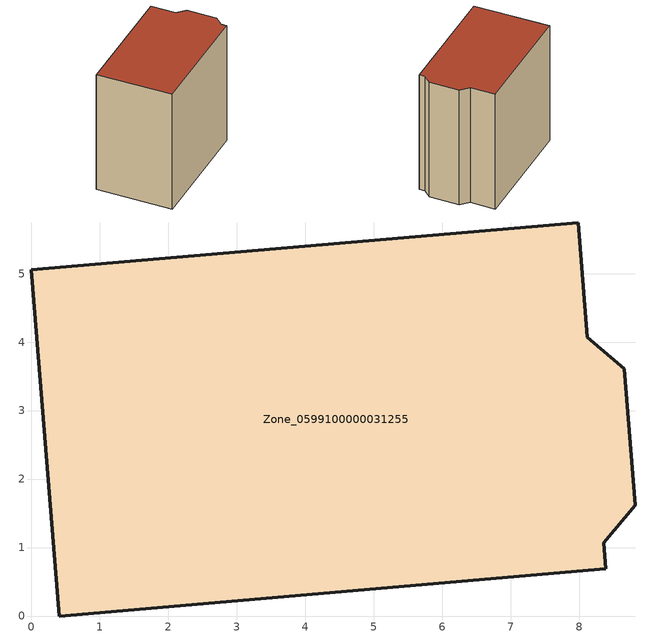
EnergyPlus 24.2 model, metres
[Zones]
Zone_0599100000031255
 floor ground (C_G): 0,5.06 7.99,5.74 8.12,4.07 8.66,3.61 8.82,1.62 8.36,1.07 8.39,0.69 0.41,0 z0
 wall outside (C_F): 0.41,0 8.39,0.69 8.36,1.07 8.82,1.62 8.66,3.61 8.12,4.07 7.99,5.74 0,5.06 0.41,0 z0:8.43
 roof outside (C_R): 7.99,5.74 0,5.06 0.41,0 8.39,0.69 8.36,1.07 8.82,1.62 8.66,3.61 8.12,4.07 z8.43
[BUILDING]
Pand.0599100000031255: North Axis=0; Terrain=City; Loads Convergence Tolerance Value=0.04; Temperature Convergence Tolerance Value=0.4; Solar Distribution=FullExterior; Maximum Number of Warmup Days=25; Minimum Number of Warmup Days=1
[Site:Location]
Rotterdam.The.Hague.AP_ZH_NLD Design_Conditions: Latitude=51.96; Longitude=4.45; Time Zone=1; Elevation=-4.5
[SITE:GROUNDTEMPERATURE:BUILDINGSURFACE]
18, 18, 18, 18, 18, 18, 18, 18, 18, 18, 18, 18
[MATERIAL] Thermal Absorptance=0.9; Solar Absorptance=0.7; Visible Absorptance=0.7
Name | Roughness | Thickness | Conductivity | Density | Specific Heat
G.TI.1946 | MediumSmooth | 0.15 | 1 | 540 | 1210
F.TI.1946 | Rough | 0.3 | 0.857143 | 1920 | 840
R.TI.1946 | MediumRough | 0.2 | 0.1 | 1500 | 1000
[CONSTRUCTION]
C_G: G.TI.1946
C_F: F.TI.1946
C_R: R.TI.1946
[ZONE]
Zone_0599100000031255: Type=1; Multiplier=1; Ceiling Height=Autocalculate; Volume=Autocalculate; Floor Area=autocalculate; Part of Total Floor Area=Yes
[ZONEINFILTRATION:DESIGNFLOWRATE]
Infil_Zone_0599100000031255: Zone or ZoneList or Space or SpaceList=Zone_0599100000031255; Schedule=AlwaysOn; Design Flow Rate Calculation Method=Flow/Area; Flow Rate per Floor Area=0.003; Constant Term Coefficient=1; Temperature Term Coefficient=0; Velocity Term Coefficient=0; Velocity Squared Term Coefficient=0
[HVACTEMPLATE:ZONE:IDEALLOADSAIRSYSTEM]
Zone_0599100000031255: Maximum Heating Supply Air Temperature=50; Minimum Cooling Supply Air Temperature=13; Maximum Heating Supply Air Humidity Ratio=0.0156; Minimum Cooling Supply Air Humidity Ratio=0.0077; Heating Limit=NoLimit; Cooling Limit=NoLimit; Dehumidification Control Type=ConstantSensibleHeatRatio; Cooling Sensible Heat Ratio=0.7; Dehumidification Setpoint=60; Humidification Control Type=None; Humidification Setpoint=30; Outdoor Air Method=None; Outdoor Air Flow Rate per Person=0.00944; Outdoor Air Flow Rate per Zone Floor Area=0; Outdoor Air Flow Rate per Zone=0; Demand Controlled Ventilation Type=None; Outdoor Air Economizer Type=NoEconomizer; Heat Recovery Type=None; Sensible Heat Recovery Effectiveness=0.7; Latent Heat Recovery Effectiveness=0.65
[ZONECONTROL:THERMOSTAT]
ThermostatControl_Zone_0599100000031255: Zone or ZoneList=Zone_0599100000031255; Control Type Schedule=DualSetpointControlType; Control 1=Thermostat_Zone_0599100000031255; Temperature Difference Between Cutout And Setpoint=0
[THERMOSTATSETPOINT:DUALSETPOINT]
Thermostat_Zone_0599100000031255: Heating Setpoint Temperature Schedule=HeatingSetpoint_Zone_0599100000031255; Cooling Setpoint Temperature Schedule=CoolingSetpoint_Zone_0599100000031255
[SCHEDULE:COMPACT]
HeatingSetpoint_Zone_0599100000031255: Through: 12/31, For: AllDays, Until: 24:00, 21
CoolingSetpoint_Zone_0599100000031255: Through: 12/31, For: AllDays, Until: 24:00, 24
DualSetpointControlType: Through: 12/31, For: AllDays, Until: 24:00, 4
AlwaysOn: Through: 12/31, For: AllDays, Until: 24:00, 1
